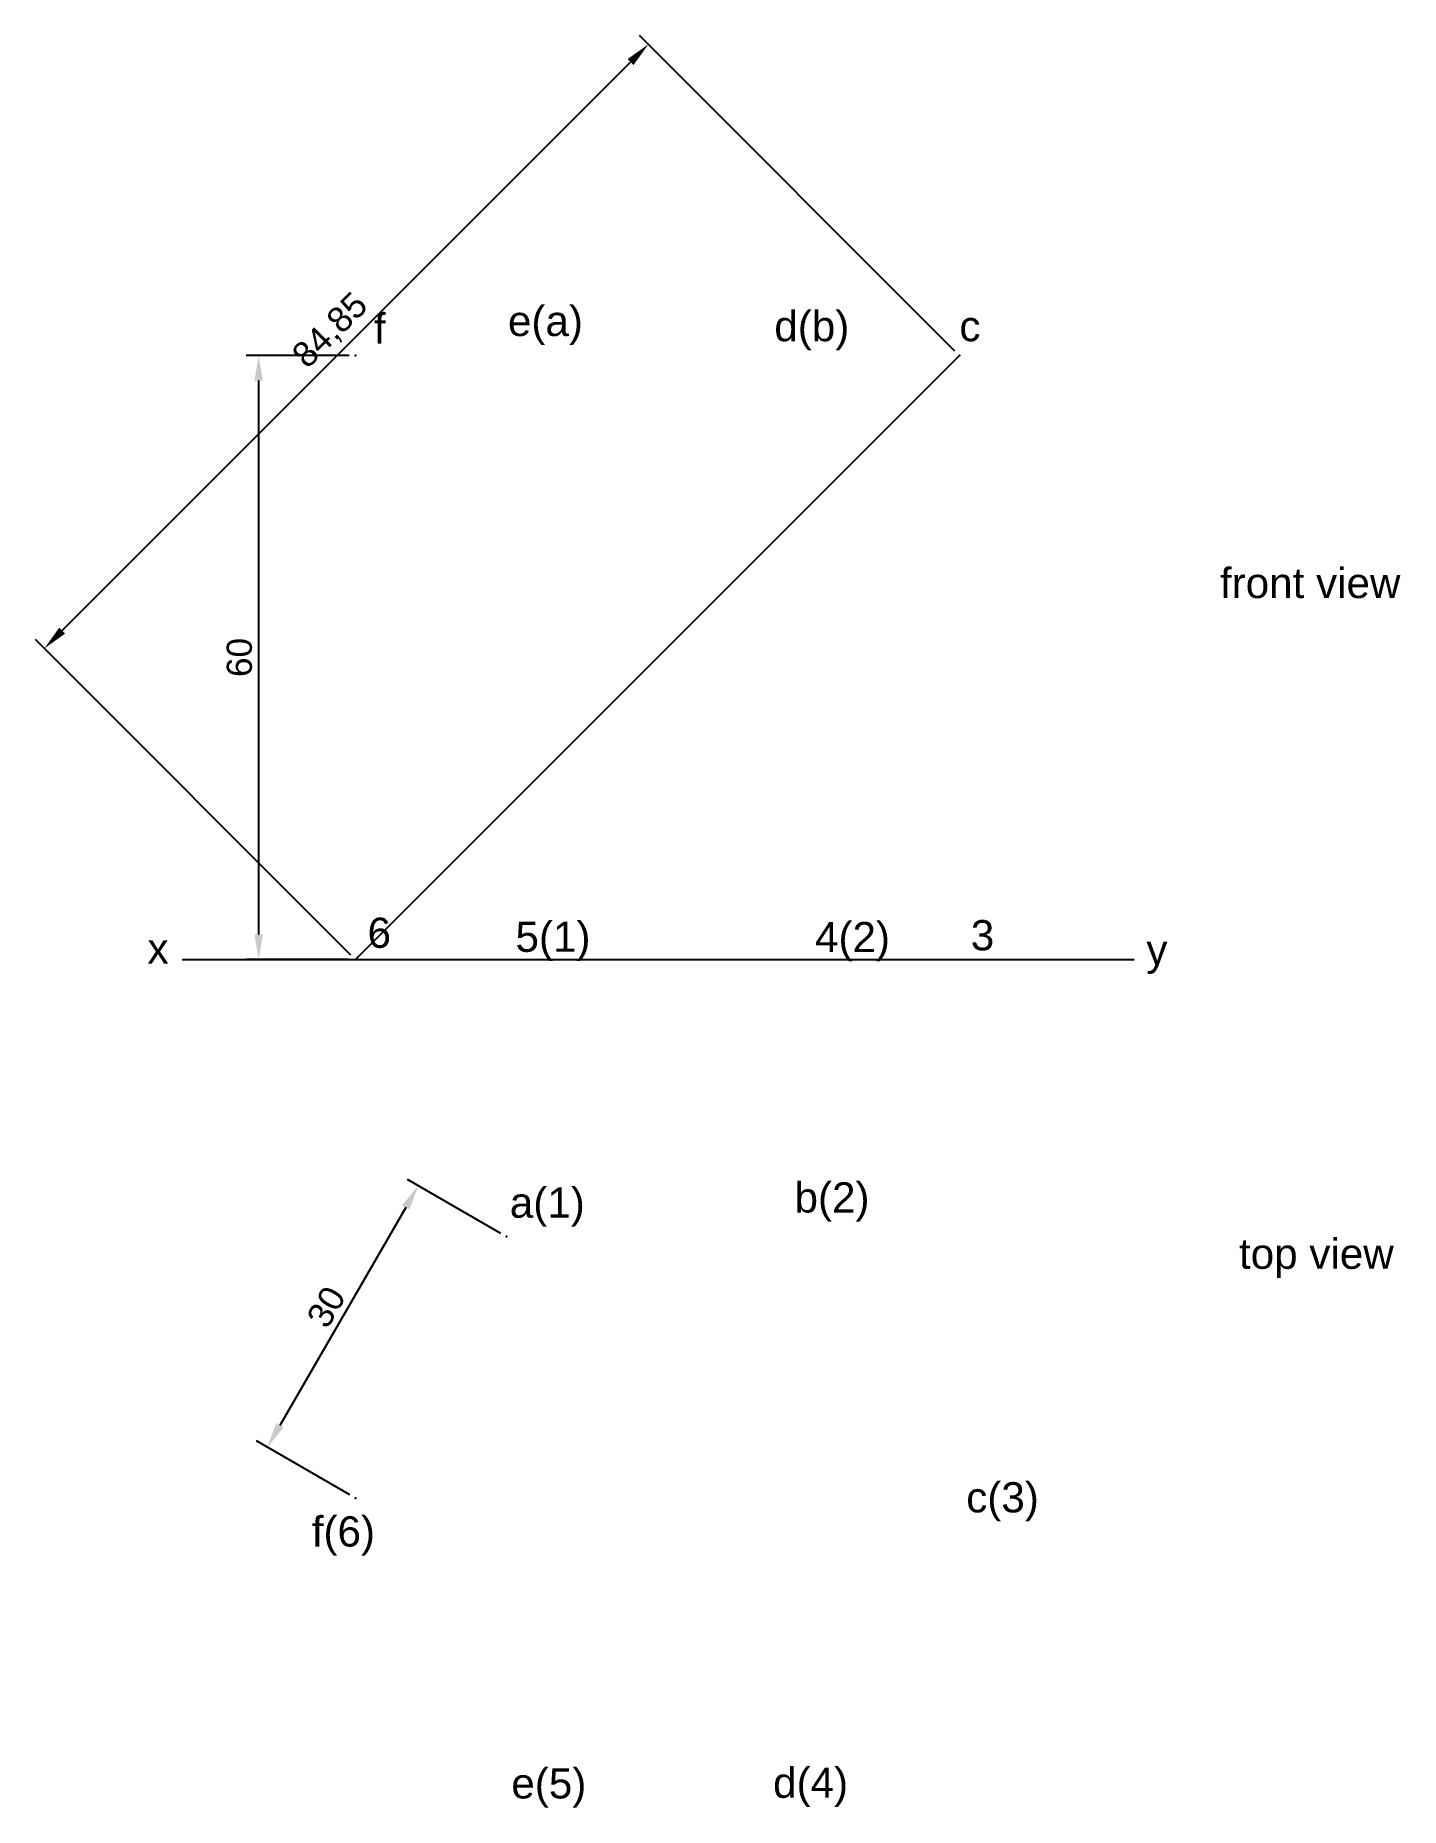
# Paper-space layout 'Layout1' of a CAD drawing. Header units: millimetres. Extents: x 73 to 209, y 27 to 203.
import ezdxf

# ---------------------------------------------------------------- set-up
doc = ezdxf.new("R2010")
doc.units = ezdxf.units.MM
doc.styles.get("Standard").update_dxf_attribs({"font": 'arial.ttf'})
doc.dimstyles.new('ISO-25', dxfattribs={"dimtxt": 2.5, "dimasz": 2.5, "dimexe": 1.25, "dimexo": 0.625, "dimtad": 1, "dimtxsty": 'Standard', "dimcen": 2.5, "dimadec": 0, "dimazin": 0, "dimtfac": 1, "dimtmove": 0, "dimatfit": 3, "dimfxl": 1, "dimarcsym": 0})

# ---------------------------------------------------------------- blocks, each defined once
blk = doc.blocks.new('*D26')
at = {"color": 0, "lineweight": -2, "transparency": 16777216}
for p, q in [((119.36, 84.04), (110.07, 89.4)), ((109.9, 86.61), (97.4, 64.96)), ((104.36, 58.06), (95.07, 63.42))]:
    blk.add_line(p, q, dxfattribs=at)
at = {"color": 0, "transparency": 16777216}
for points in [[(109.54, 86.82), (110.27, 86.41), (111.15, 88.78)], [(97.04, 65.17), (97.77, 64.76), (96.15, 62.8)]]:
    blk.add_solid(points, dxfattribs=at)
at = {"layer": 'Defpoints', "color": 0, "transparency": 16777216}
for p in [(119.9, 83.73), (96.15, 62.8), (104.9, 57.75)]:
    blk.add_point(p, dxfattribs=at)
at = {"color": 0, "transparency": 16777216, "insert": (102.01, 76.74), "char_height": 2.5, "attachment_point": 5, "rotation": 60}
blk.add_mtext('30', dxfattribs=at)
blk = doc.blocks.new('*D27')
at = {"color": 0, "lineweight": -2, "transparency": 16777216}
for p, q in [((104.28, 171.24), (94.04, 171.24)), ((95.29, 168.74), (95.29, 113.74)), ((104.28, 111.24), (94.04, 111.24))]:
    blk.add_line(p, q, dxfattribs=at)
at = {"color": 0, "transparency": 16777216}
for points in [[(94.88, 168.74), (95.71, 168.74), (95.29, 171.24)], [(94.88, 113.74), (95.71, 113.74), (95.29, 111.24)]]:
    blk.add_solid(points, dxfattribs=at)
at = {"layer": 'Defpoints', "color": 0, "transparency": 16777216}
for p in [(104.9, 171.24), (95.29, 111.24), (104.9, 111.24)]:
    blk.add_point(p, dxfattribs=at)
at = {"color": 0, "transparency": 16777216, "insert": (93.39, 141.24), "char_height": 2.5, "attachment_point": 5, "rotation": 90}
blk.add_mtext('60', dxfattribs=at)
blk = doc.blocks.new('*D30')
at = {"color": 0, "lineweight": -2, "transparency": 16777216}
for p, q in [((164.46, 171.68), (133.12, 203.02)), ((75.77, 143.91), (132.24, 200.37)), ((104.46, 111.68), (73.12, 143.02))]:
    blk.add_line(p, q, dxfattribs=at)
at = {"color": 0, "transparency": 16777216}
for points in [[(131.94, 200.67), (132.53, 200.08), (134.01, 202.14)], [(75.48, 144.2), (76.07, 143.61), (74.01, 142.14)]]:
    blk.add_solid(points, dxfattribs=at)
at = {"layer": 'Defpoints', "color": 0, "transparency": 16777216}
for p in [(134.01, 202.14), (164.9, 171.24), (104.9, 111.24)]:
    blk.add_point(p, dxfattribs=at)
at = {"color": 0, "transparency": 16777216, "insert": (102.5, 173.64), "char_height": 2.5, "attachment_point": 5, "rotation": 45}
blk.add_mtext('84,85', dxfattribs=at)

psp = doc.layouts.get("Layout1")

# ---------------------------------------------------------------- linework, layer by layer
for p, q in [((104.903, 111.243), (164.903, 171.243)), ((87.703, 111.243), (182.268, 111.243))]:
    psp.add_line(p, q)
for p in [(104.903, 171.243), (164.903, 171.243), (104.903, 111.243), (119.903, 83.729), (104.903, 57.748)]:
    psp.add_point(p)

# ---------------------------------------------------------------- texts
for s, p in [('e(a)', (120.058, 173.168)), ('f', (106.756, 172.42)), ('d(b)', (146.517, 172.653)), ('c', (164.903, 172.653)), ('front view', (190.782, 147.142)), ('6', (106.11, 112.401)), ('5(1)', (120.808, 112.006)), ('4(2)', (150.558, 111.972)), ('3', (166.033, 112.156)), ('x', (84.251, 110.845)), ('y', (183.477, 110.714)), ('a(1)', (120.24, 85.6)), ('b(2)', (148.525, 86.114)), ('top view', (192.675, 80.52)), ('c(3)', (165.581, 56.327)), ('f(6)', (100.568, 52.936)), ('e(5)', (120.394, 27.915)), ('d(4)', (146.396, 27.979))]:
    psp.add_text(s, height=3).set_placement(p)

# ---------------------------------------------------------------- dimensions: what is measured, and where the dimension line sits
for p1, p2, distance, picture, middle in [((104.903, 111.243), (164.903, 171.243), 43.695, '*D30', (102.502, 173.644)), ((119.903, 83.729), (104.903, 57.748), -10.101, '*D26', (102.008, 76.741))]:
    dim = psp.add_aligned_dim(p1=p1, p2=p2, distance=distance, dimstyle='ISO-25')
    dim.commit()
    dim.dimension.update_dxf_attribs({"geometry": picture, "text_midpoint": middle})
dim = psp.add_linear_dim(base=(95.292, 111.243), p1=(104.903, 171.243), p2=(104.903, 111.243), angle=90, dimstyle='ISO-25')
dim.commit()
dim.dimension.update_dxf_attribs({"geometry": '*D27', "text_midpoint": (93.391, 141.243)})

doc.saveas('drawing.dxf')
